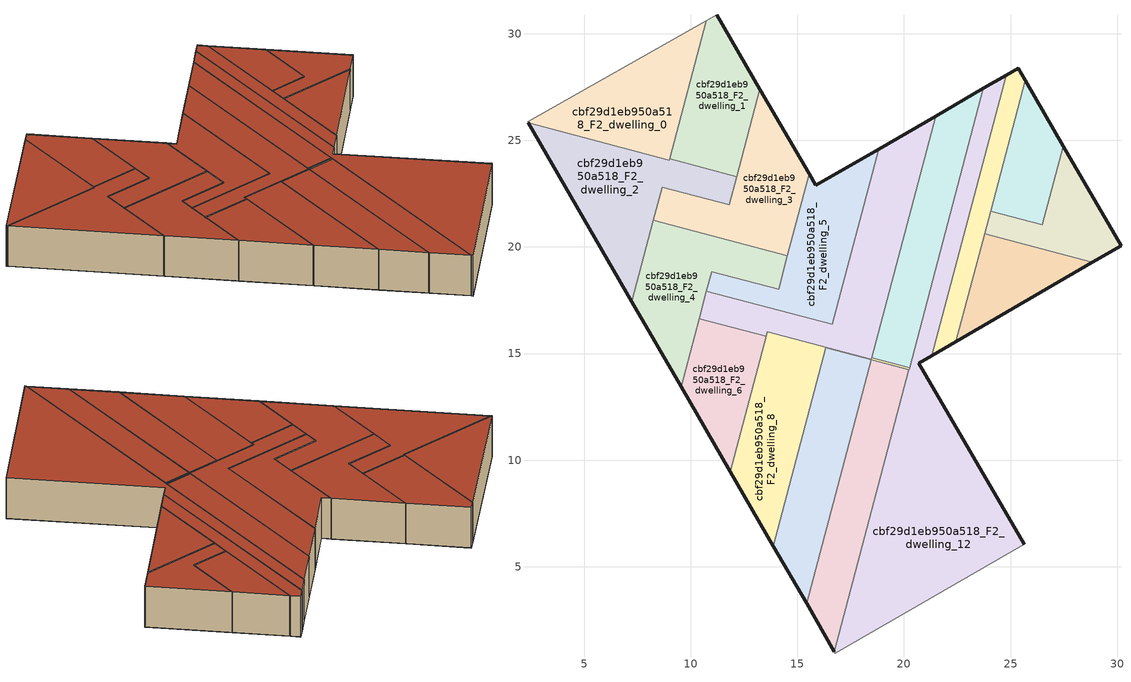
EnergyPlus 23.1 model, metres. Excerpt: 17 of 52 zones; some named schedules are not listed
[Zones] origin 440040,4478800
cbf29d1eb950a518_F2_dwelling_0
 floor to cbf29d1eb950a518_F1_dwelling_0 (EU_floor_Construction): 8.99,24.07 10.72,30.62 2.34,25.87 2.38,25.82 z6
 wall adiabatic (EU_wall_Construction): 2.38,25.82 2.34,25.87 10.72,30.62 z6:9
 wall to cbf29d1eb950a518_F2_dwelling_2 (EU_wall_Construction): 9.01,24.13 8.99,24.07 2.38,25.82 z6:9
 wall to cbf29d1eb950a518_F2_dwelling_1 (EU_wall_Construction): 10.72,30.62 9.01,24.13 z6:9
 roof outside (EU_roof_Construction): 10.72,30.62 8.99,24.07 2.38,25.82 2.34,25.87 z9
cbf29d1eb950a518_F2_dwelling_1
 floor to cbf29d1eb950a518_F1_dwelling_1 (EU_floor_Construction): 12.16,23.3 13.24,27.4 11.22,30.9 10.72,30.62 9.01,24.13 z6
 wall outside (EU_wall_Construction): 11.22,30.9 13.24,27.4 z6:9
 wall adiabatic (EU_wall_Construction): 10.72,30.62 11.22,30.9 z6:9
 wall to cbf29d1eb950a518_F2_dwelling_2 (EU_wall_Construction): 12.16,23.3 9.01,24.13 z6:9
 wall to cbf29d1eb950a518_F2_dwelling_3 (EU_wall_Construction): 13.24,27.4 12.16,23.3 z6:9
 roof outside (EU_roof_Construction): 11.22,30.9 13.24,27.4 12.16,23.3 9.01,24.13 10.72,30.62 z9
cbf29d1eb950a518_F2_dwelling_10
 floor to cbf29d1eb950a518_F1_dwelling_10 (EU_floor_Construction): 15.43,3.28 18.45,14.7 20.24,14.24 16.34,15.27 13.88,5.96 z6
 wall outside (EU_wall_Construction): 15.43,3.28 13.88,5.96 z6:9
 wall to cbf29d1eb950a518_F2_dwelling_8 (EU_wall_Construction): 13.88,5.96 16.34,15.27 20.24,14.24 z6:9
 wall to cbf29d1eb950a518_F2_dwelling_11 (EU_wall_Construction): 20.23,14.23 18.45,14.7 15.43,3.28 z6:9
 roof outside (EU_roof_Construction): 20.23,14.23 18.45,14.7 15.43,3.28 13.88,5.96 16.34,15.27 z9
cbf29d1eb950a518_F2_dwelling_11
 floor to cbf29d1eb950a518_F1_dwelling_11 (EU_floor_Construction): 16.74,1.02 20.23,14.23 18.45,14.7 15.43,3.28 z6
 wall outside (EU_wall_Construction): 16.74,1.02 15.43,3.28 z6:9
 wall to cbf29d1eb950a518_F2_dwelling_12 (EU_wall_Construction): 20.23,14.23 16.74,1.02 z6:9
 roof outside (EU_roof_Construction): 20.23,14.23 16.74,1.02 15.43,3.28 18.45,14.7 z9
cbf29d1eb950a518_F2_dwelling_12
 floor to cbf29d1eb950a518_F1_dwelling_12 (EU_floor_Construction): 25.63,6.06 20.69,14.54 21.3,14.89 24.78,28.05 23.73,27.44 16.74,1.02 16.79,0.93 z6
 wall outside (EU_wall_Construction): 23.73,27.44 24.78,28.05 / 21.3,14.89 20.69,14.54 25.63,6.06 z6:9
 wall to cbf29d1eb950a518_F2_dwelling_13 (EU_wall_Construction): 24.78,28.05 21.3,14.89 z6:9
 wall adiabatic (EU_wall_Construction): 25.63,6.06 16.79,0.93 16.74,1.02 z6:9
 wall to cbf29d1eb950a518_F2_dwelling_9 (EU_wall_Construction): 20.26,14.34 23.73,27.44 z6:9
 wall to cbf29d1eb950a518_F2_dwelling_8 (EU_wall_Construction): 20.24,14.24 20.26,14.34 z6:9
 roof outside (EU_roof_Construction): 24.78,28.05 21.3,14.89 20.69,14.54 25.63,6.06 16.79,0.93 16.74,1.02 23.73,27.44 z9
cbf29d1eb950a518_F2_dwelling_13
 floor to cbf29d1eb950a518_F1_dwelling_13 (EU_floor_Construction): 22.44,15.55 25.68,27.81 25.35,28.37 24.78,28.05 21.3,14.89 z6
 wall outside (EU_wall_Construction): 22.44,15.55 21.3,14.89 / 24.78,28.05 25.35,28.37 25.68,27.81 z6:9
 wall to cbf29d1eb950a518_F2_dwelling_14 (EU_wall_Construction): 25.68,27.81 24.06,21.68 z6:9
 wall to cbf29d1eb950a518_F2_dwelling_15 (EU_wall_Construction): 24.06,21.68 23.78,20.61 z6:9
 wall to cbf29d1eb950a518_F2_dwelling_16 (EU_wall_Construction): 23.78,20.61 22.44,15.55 z6:9
 roof outside (EU_roof_Construction): 25.35,28.37 25.68,27.81 22.44,15.55 21.3,14.89 24.78,28.05 z9
cbf29d1eb950a518_F2_dwelling_14
 floor to cbf29d1eb950a518_F1_dwelling_14 (EU_floor_Construction): 26.49,21.04 27.47,24.72 25.68,27.81 24.06,21.68 z6
 wall outside (EU_wall_Construction): 25.68,27.81 27.47,24.72 z6:9
 wall to cbf29d1eb950a518_F2_dwelling_15 (EU_wall_Construction): 27.47,24.72 26.49,21.04 24.06,21.68 z6:9
 roof outside (EU_roof_Construction): 25.68,27.81 27.47,24.72 26.49,21.04 24.06,21.68 z9
cbf29d1eb950a518_F2_dwelling_15
 floor to cbf29d1eb950a518_F1_dwelling_15 (EU_floor_Construction): 30.18,20.05 27.47,24.72 26.49,21.04 24.06,21.68 23.78,20.61 28.83,19.27 z6
 wall outside (EU_wall_Construction): 27.47,24.72 30.18,20.05 28.83,19.27 z6:9
 wall to cbf29d1eb950a518_F2_dwelling_16 (EU_wall_Construction): 28.83,19.27 23.78,20.61 z6:9
 roof outside (EU_roof_Construction): 27.47,24.72 30.18,20.05 28.83,19.27 23.78,20.61 24.06,21.68 26.49,21.04 z9
cbf29d1eb950a518_F2_dwelling_16
 floor to cbf29d1eb950a518_F1_dwelling_16 (EU_floor_Construction): 28.83,19.27 23.78,20.61 22.44,15.55 z6
 wall outside (EU_wall_Construction): 28.83,19.27 22.44,15.55 z6:9
 roof outside (EU_roof_Construction): 28.83,19.27 22.44,15.55 23.78,20.61 z9
cbf29d1eb950a518_F2_dwelling_2
 floor to cbf29d1eb950a518_F1_dwelling_2 (EU_floor_Construction): 11.81,21.97 12.16,23.3 9.01,24.13 8.99,24.07 2.38,25.82 7.23,17.43 8.66,22.81 z6
 wall outside (EU_wall_Construction): 7.23,17.43 2.38,25.82 z6:9
 wall to cbf29d1eb950a518_F2_dwelling_3 (EU_wall_Construction): 12.16,23.3 11.81,21.97 8.66,22.81 8.24,21.25 z6:9
 wall to cbf29d1eb950a518_F2_dwelling_4 (EU_wall_Construction): 8.24,21.25 7.23,17.43 z6:9
 roof outside (EU_roof_Construction): 12.16,23.3 11.81,21.97 8.66,22.81 7.23,17.43 2.38,25.82 8.99,24.07 9.01,24.13 z9
cbf29d1eb950a518_F2_dwelling_3
 floor to cbf29d1eb950a518_F1_dwelling_3 (EU_floor_Construction): 14.54,19.58 15.55,23.42 13.24,27.4 11.81,21.97 8.66,22.81 8.24,21.25 z6
 wall outside (EU_wall_Construction): 13.24,27.4 15.55,23.42 z6:9
 wall to cbf29d1eb950a518_F2_dwelling_4 (EU_wall_Construction): 14.54,19.58 8.24,21.25 z6:9
 wall to cbf29d1eb950a518_F2_dwelling_5 (EU_wall_Construction): 15.55,23.42 14.54,19.58 z6:9
 roof outside (EU_roof_Construction): 13.24,27.4 15.55,23.42 14.54,19.58 8.24,21.25 8.66,22.81 11.81,21.97 z9
cbf29d1eb950a518_F2_dwelling_4
 floor to cbf29d1eb950a518_F1_dwelling_4 (EU_floor_Construction): 14.12,18.01 14.54,19.58 8.24,21.25 7.23,17.43 9.55,13.43 10.98,18.84 z6
 wall outside (EU_wall_Construction): 9.55,13.43 7.23,17.43 z6:9
 wall to cbf29d1eb950a518_F2_dwelling_5 (EU_wall_Construction): 14.54,19.58 14.12,18.01 10.98,18.84 10.74,17.92 z6:9
 wall to cbf29d1eb950a518_F2_dwelling_6 (EU_wall_Construction): 10.4,16.63 9.55,13.43 z6:9
 wall to cbf29d1eb950a518_F2_dwelling_7 (EU_wall_Construction): 10.74,17.92 10.4,16.63 z6:9
 roof outside (EU_roof_Construction): 14.54,19.58 14.12,18.01 10.98,18.84 9.55,13.43 7.23,17.43 8.24,21.25 z9
cbf29d1eb950a518_F2_dwelling_5
 floor to cbf29d1eb950a518_F1_dwelling_5 (EU_floor_Construction): 16.63,16.36 18.81,24.59 15.86,22.89 15.55,23.42 14.12,18.01 10.98,18.84 10.74,17.92 z6
 wall outside (EU_wall_Construction): 15.55,23.42 15.86,22.89 18.81,24.59 z6:9
 wall to cbf29d1eb950a518_F2_dwelling_7 (EU_wall_Construction): 18.81,24.59 16.63,16.36 10.74,17.92 z6:9
 roof outside (EU_roof_Construction): 18.81,24.59 16.63,16.36 10.74,17.92 10.98,18.84 14.12,18.01 15.55,23.42 15.86,22.89 z9
cbf29d1eb950a518_F2_dwelling_6
 floor to cbf29d1eb950a518_F1_dwelling_6 (EU_floor_Construction): 11.86,9.45 13.54,15.8 10.4,16.63 9.55,13.43 z6
 wall outside (EU_wall_Construction): 11.86,9.45 9.55,13.43 z6:9
 wall to cbf29d1eb950a518_F2_dwelling_7 (EU_wall_Construction): 10.4,16.63 13.54,15.8 z6:9
 wall to cbf29d1eb950a518_F2_dwelling_8 (EU_wall_Construction): 13.54,15.8 11.86,9.45 z6:9
 roof outside (EU_roof_Construction): 13.54,15.8 11.86,9.45 9.55,13.43 10.4,16.63 z9
cbf29d1eb950a518_F2_dwelling_7
 floor to cbf29d1eb950a518_F1_dwelling_7 (EU_floor_Construction): 18.46,14.74 21.48,26.14 18.81,24.59 16.63,16.36 10.74,17.92 10.4,16.63 13.54,15.8 13.6,16.02 z6
 wall outside (EU_wall_Construction): 18.81,24.59 21.48,26.14 z6:9
 wall to cbf29d1eb950a518_F2_dwelling_8 (EU_wall_Construction): 18.48,14.81 18.46,14.74 13.6,16.02 13.54,15.8 z6:9
 wall to cbf29d1eb950a518_F2_dwelling_9 (EU_wall_Construction): 21.48,26.14 18.48,14.81 z6:9
 roof outside (EU_roof_Construction): 21.48,26.14 18.46,14.74 13.6,16.02 13.54,15.8 10.4,16.63 10.74,17.92 16.63,16.36 18.81,24.59 z9
cbf29d1eb950a518_F2_dwelling_8
 floor to cbf29d1eb950a518_F1_dwelling_8 (EU_floor_Construction): 13.88,5.96 16.34,15.27 20.24,14.24 20.26,14.34 18.48,14.81 18.46,14.74 13.6,16.02 11.86,9.45 z6
 wall outside (EU_wall_Construction): 13.88,5.96 11.86,9.45 z6:9
 wall to cbf29d1eb950a518_F2_dwelling_9 (EU_wall_Construction): 18.48,14.81 20.26,14.34 z6:9
 roof outside (EU_roof_Construction): 20.26,14.34 20.24,14.24 16.34,15.27 13.88,5.96 11.86,9.45 13.6,16.02 18.46,14.74 18.48,14.81 z9
cbf29d1eb950a518_F2_dwelling_9
 floor to cbf29d1eb950a518_F1_dwelling_9 (EU_floor_Construction): 20.26,14.34 23.73,27.44 21.48,26.14 18.48,14.81 z6
 wall outside (EU_wall_Construction): 21.48,26.14 23.73,27.44 z6:9
 roof outside (EU_roof_Construction): 23.73,27.44 20.26,14.34 18.48,14.81 21.48,26.14 z9
[Building]
EU S2 Campaign: North Axis=0; Terrain=City; Solar Distribution=FullExterior
[Site:Location]
Madrid: Latitude=40.5; Longitude=-3.5; Time Zone=1; Elevation=609
[SizingPeriod:WeatherFileDays]
AnnualSizingPeriod: Begin Month=1; Begin Day of Month=1; End Month=12; End Day of Month=31; Day of Week for Start Day=Monday; Use Weather File Daylight Saving Period=No; Use Weather File Rain and Snow Indicators=No
[MATERIAL]
EU_InternalMass_Material: Roughness=MediumRough; Thickness=0.1; Conductivity=1; Density=1800; Specific Heat=900; Thermal Absorptance=0.9; Solar Absorptance=0.7; Visible Absorptance=0.7
[MATERIAL:NOMASS] Roughness=MediumRough; Thermal Absorptance=0.9; Solar Absorptance=0.7; Visible Absorptance=0.7
Name | Thermal Resistance
EU_wall_NoMass | 1.60022
EU_roof_NoMass | 1.57597
EU_floor_NoMass | 0.470652
[CONSTRUCTION]
EU_wall_Construction: EU_wall_NoMass
EU_roof_Construction: EU_roof_NoMass
EU_floor_Construction: EU_floor_NoMass
EU_InternalMass_Construction: EU_InternalMass_Material
[ZONE] Type=1; Multiplier=1; Ceiling Height=autocalculate; Floor Area=autocalculate; Part of Total Floor Area=Yes
Name | Volume
cbf29d1eb950a518_F2_dwelling_0 | 70.4432
cbf29d1eb950a518_F2_dwelling_1 | 57.0011
cbf29d1eb950a518_F2_dwelling_10; cbf29d1eb950a518_F2_dwelling_11 | 70.4165
cbf29d1eb950a518_F2_dwelling_12 | 194.608
cbf29d1eb950a518_F2_dwelling_13 | 37.2217
cbf29d1eb950a518_F2_dwelling_14 | 38.3621
cbf29d1eb950a518_F2_dwelling_15 | 40.9863
cbf29d1eb950a518_F2_dwelling_16 | 40.9904
cbf29d1eb950a518_F2_dwelling_2 | 83.8601
cbf29d1eb950a518_F2_dwelling_3 | 70.4297
cbf29d1eb950a518_F2_dwelling_4 | 70.4246
cbf29d1eb950a518_F2_dwelling_5 | 70.4139
cbf29d1eb950a518_F2_dwelling_6 | 48.1545
cbf29d1eb950a518_F2_dwelling_7 | 92.6876
cbf29d1eb950a518_F2_dwelling_8 | 71.0215
cbf29d1eb950a518_F2_dwelling_9 | 69.8254
[INTERNALMASS] Construction=EU_InternalMass_Construction
Name | Zone or ZoneList | Surface Area
cbf29d1eb950a518_F2_dwelling_0_EU_InternalMass | cbf29d1eb950a518_F2_dwelling_0 | 23.4804
cbf29d1eb950a518_F2_dwelling_1_EU_InternalMass | cbf29d1eb950a518_F2_dwelling_1 | 19.0013
cbf29d1eb950a518_F2_dwelling_2_EU_InternalMass | cbf29d1eb950a518_F2_dwelling_2 | 27.9532
cbf29d1eb950a518_F2_dwelling_3_EU_InternalMass | cbf29d1eb950a518_F2_dwelling_3 | 23.4761
cbf29d1eb950a518_F2_dwelling_4_EU_InternalMass | cbf29d1eb950a518_F2_dwelling_4 | 23.4755
cbf29d1eb950a518_F2_dwelling_5_EU_InternalMass | cbf29d1eb950a518_F2_dwelling_5 | 23.4718
cbf29d1eb950a518_F2_dwelling_6_EU_InternalMass | cbf29d1eb950a518_F2_dwelling_6 | 16.0501
cbf29d1eb950a518_F2_dwelling_7_EU_InternalMass | cbf29d1eb950a518_F2_dwelling_7 | 30.8951
cbf29d1eb950a518_F2_dwelling_8_EU_InternalMass | cbf29d1eb950a518_F2_dwelling_8 | 23.6719
cbf29d1eb950a518_F2_dwelling_9_EU_InternalMass | cbf29d1eb950a518_F2_dwelling_9 | 23.276
cbf29d1eb950a518_F2_dwelling_10_EU_InternalMass | cbf29d1eb950a518_F2_dwelling_10 | 23.4767
cbf29d1eb950a518_F2_dwelling_11_EU_InternalMass | cbf29d1eb950a518_F2_dwelling_11 | 23.4719
cbf29d1eb950a518_F2_dwelling_12_EU_InternalMass | cbf29d1eb950a518_F2_dwelling_12 | 64.8698
cbf29d1eb950a518_F2_dwelling_13_EU_InternalMass | cbf29d1eb950a518_F2_dwelling_13 | 12.4071
cbf29d1eb950a518_F2_dwelling_14_EU_InternalMass | cbf29d1eb950a518_F2_dwelling_14 | 12.7886
cbf29d1eb950a518_F2_dwelling_15_EU_InternalMass | cbf29d1eb950a518_F2_dwelling_15 | 13.6619
cbf29d1eb950a518_F2_dwelling_16_EU_InternalMass | cbf29d1eb950a518_F2_dwelling_16 | 13.6652
[OTHEREQUIPMENT] Fuel Type=Electricity; Design Level Calculation Method=Watts/Area; Power per Zone Floor Area=1; Fraction Latent=0; Fraction Radiant=0; Fraction Lost=0; Carbon Dioxide Generation Rate=0; EndUse Subcategory=EU_Step8_InternalGains
Name | Zone or ZoneList or Space or SpaceList | Schedule
EU_Step8_InternalGain_cbf29d1eb950a518_F2_dwelling_0_f000 | cbf29d1eb950a518_F2_dwelling_0 | EU_Step8_GainSchedule_cbf29d1eb950a518_F2_dwelling_0_f000
EU_Step8_InternalGain_cbf29d1eb950a518_F2_dwelling_1_f000 | cbf29d1eb950a518_F2_dwelling_1 | EU_Step8_GainSchedule_cbf29d1eb950a518_F2_dwelling_1_f000
EU_Step8_InternalGain_cbf29d1eb950a518_F2_dwelling_2_f000 | cbf29d1eb950a518_F2_dwelling_2 | EU_Step8_GainSchedule_cbf29d1eb950a518_F2_dwelling_2_f000
EU_Step8_InternalGain_cbf29d1eb950a518_F2_dwelling_3_f000 | cbf29d1eb950a518_F2_dwelling_3 | EU_Step8_GainSchedule_cbf29d1eb950a518_F2_dwelling_3_f000
EU_Step8_InternalGain_cbf29d1eb950a518_F2_dwelling_4_f000 | cbf29d1eb950a518_F2_dwelling_4 | EU_Step8_GainSchedule_cbf29d1eb950a518_F2_dwelling_4_f000
EU_Step8_InternalGain_cbf29d1eb950a518_F2_dwelling_5_f000 | cbf29d1eb950a518_F2_dwelling_5 | EU_Step8_GainSchedule_cbf29d1eb950a518_F2_dwelling_5_f000
EU_Step8_InternalGain_cbf29d1eb950a518_F2_dwelling_6_f000 | cbf29d1eb950a518_F2_dwelling_6 | EU_Step8_GainSchedule_cbf29d1eb950a518_F2_dwelling_6_f000
EU_Step8_InternalGain_cbf29d1eb950a518_F2_dwelling_7_f000 | cbf29d1eb950a518_F2_dwelling_7 | EU_Step8_GainSchedule_cbf29d1eb950a518_F2_dwelling_7_f000
EU_Step8_InternalGain_cbf29d1eb950a518_F2_dwelling_8_f000 | cbf29d1eb950a518_F2_dwelling_8 | EU_Step8_GainSchedule_cbf29d1eb950a518_F2_dwelling_8_f000
EU_Step8_InternalGain_cbf29d1eb950a518_F2_dwelling_9_f000 | cbf29d1eb950a518_F2_dwelling_9 | EU_Step8_GainSchedule_cbf29d1eb950a518_F2_dwelling_9_f000
EU_Step8_InternalGain_cbf29d1eb950a518_F2_dwelling_10_f000 | cbf29d1eb950a518_F2_dwelling_10 | EU_Step8_GainSchedule_cbf29d1eb950a518_F2_dwelling_10_f000
EU_Step8_InternalGain_cbf29d1eb950a518_F2_dwelling_11_f000 | cbf29d1eb950a518_F2_dwelling_11 | EU_Step8_GainSchedule_cbf29d1eb950a518_F2_dwelling_11_f000
EU_Step8_InternalGain_cbf29d1eb950a518_F2_dwelling_12_f000 | cbf29d1eb950a518_F2_dwelling_12 | EU_Step8_GainSchedule_cbf29d1eb950a518_F2_dwelling_12_f000
EU_Step8_InternalGain_cbf29d1eb950a518_F2_dwelling_13_f000 | cbf29d1eb950a518_F2_dwelling_13 | EU_Step8_GainSchedule_cbf29d1eb950a518_F2_dwelling_13_f000
EU_Step8_InternalGain_cbf29d1eb950a518_F2_dwelling_14_f000 | cbf29d1eb950a518_F2_dwelling_14 | EU_Step8_GainSchedule_cbf29d1eb950a518_F2_dwelling_14_f000
EU_Step8_InternalGain_cbf29d1eb950a518_F2_dwelling_15_f000 | cbf29d1eb950a518_F2_dwelling_15 | EU_Step8_GainSchedule_cbf29d1eb950a518_F2_dwelling_15_f000
EU_Step8_InternalGain_cbf29d1eb950a518_F2_dwelling_16_f000 | cbf29d1eb950a518_F2_dwelling_16 | EU_Step8_GainSchedule_cbf29d1eb950a518_F2_dwelling_16_f000
[ZONEVENTILATION:DESIGNFLOWRATE] Schedule=EU_AlwaysOn; Design Flow Rate Calculation Method=AirChanges/Hour; Air Changes per Hour=0.480704; Ventilation Type=Natural; Fan Pressure Rise=0; Fan Total Efficiency=1; Constant Term Coefficient=1; Temperature Term Coefficient=0; Velocity Term Coefficient=0; Velocity Squared Term Coefficient=0; Minimum Indoor Temperature=-100; Maximum Indoor Temperature=100; Delta Temperature=-100; Minimum Outdoor Temperature=-100; Maximum Outdoor Temperature=100; Maximum Wind Speed=40
Name | Zone or ZoneList or Space or SpaceList
EU_ConstantAir_cbf29d1eb950a518_F2_dwelling_0 | cbf29d1eb950a518_F2_dwelling_0
EU_ConstantAir_cbf29d1eb950a518_F2_dwelling_1 | cbf29d1eb950a518_F2_dwelling_1
EU_ConstantAir_cbf29d1eb950a518_F2_dwelling_2 | cbf29d1eb950a518_F2_dwelling_2
EU_ConstantAir_cbf29d1eb950a518_F2_dwelling_3 | cbf29d1eb950a518_F2_dwelling_3
EU_ConstantAir_cbf29d1eb950a518_F2_dwelling_4 | cbf29d1eb950a518_F2_dwelling_4
EU_ConstantAir_cbf29d1eb950a518_F2_dwelling_5 | cbf29d1eb950a518_F2_dwelling_5
EU_ConstantAir_cbf29d1eb950a518_F2_dwelling_6 | cbf29d1eb950a518_F2_dwelling_6
EU_ConstantAir_cbf29d1eb950a518_F2_dwelling_7 | cbf29d1eb950a518_F2_dwelling_7
EU_ConstantAir_cbf29d1eb950a518_F2_dwelling_8 | cbf29d1eb950a518_F2_dwelling_8
EU_ConstantAir_cbf29d1eb950a518_F2_dwelling_9 | cbf29d1eb950a518_F2_dwelling_9
EU_ConstantAir_cbf29d1eb950a518_F2_dwelling_10 | cbf29d1eb950a518_F2_dwelling_10
EU_ConstantAir_cbf29d1eb950a518_F2_dwelling_11 | cbf29d1eb950a518_F2_dwelling_11
EU_ConstantAir_cbf29d1eb950a518_F2_dwelling_12 | cbf29d1eb950a518_F2_dwelling_12
EU_ConstantAir_cbf29d1eb950a518_F2_dwelling_13 | cbf29d1eb950a518_F2_dwelling_13
EU_ConstantAir_cbf29d1eb950a518_F2_dwelling_14 | cbf29d1eb950a518_F2_dwelling_14
EU_ConstantAir_cbf29d1eb950a518_F2_dwelling_15 | cbf29d1eb950a518_F2_dwelling_15
EU_ConstantAir_cbf29d1eb950a518_F2_dwelling_16 | cbf29d1eb950a518_F2_dwelling_16
[HVACTEMPLATE:ZONE:IDEALLOADSAIRSYSTEM] System Availability Schedule=EU_AlwaysOn; Maximum Heating Supply Air Temperature=50; Minimum Cooling Supply Air Temperature=13; Maximum Heating Supply Air Humidity Ratio=0.0156; Minimum Cooling Supply Air Humidity Ratio=0.0077; Heating Limit=NoLimit; Cooling Limit=NoLimit; Heating Availability Schedule=EU_AlwaysOn; Cooling Availability Schedule=EU_CoolingOff; Dehumidification Control Type=ConstantSensibleHeatRatio; Cooling Sensible Heat Ratio=0.7; Dehumidification Setpoint=60; Humidification Control Type=None; Humidification Setpoint=30; Outdoor Air Method=None; Outdoor Air Flow Rate per Person=0.00944; Outdoor Air Flow Rate per Zone Floor Area=0; Outdoor Air Flow Rate per Zone=0; Demand Controlled Ventilation Type=None; Outdoor Air Economizer Type=NoEconomizer; Heat Recovery Type=None; Sensible Heat Recovery Effectiveness=0.7; Latent Heat Recovery Effectiveness=0.65
Name | Template Thermostat
cbf29d1eb950a518_F2_dwelling_0 | EU_HeatOnly_cbf29d1eb950a518_F2_dwelling_0
cbf29d1eb950a518_F2_dwelling_1 | EU_HeatOnly_cbf29d1eb950a518_F2_dwelling_1
cbf29d1eb950a518_F2_dwelling_2 | EU_HeatOnly_cbf29d1eb950a518_F2_dwelling_2
cbf29d1eb950a518_F2_dwelling_3 | EU_HeatOnly_cbf29d1eb950a518_F2_dwelling_3
cbf29d1eb950a518_F2_dwelling_4 | EU_HeatOnly_cbf29d1eb950a518_F2_dwelling_4
cbf29d1eb950a518_F2_dwelling_5 | EU_HeatOnly_cbf29d1eb950a518_F2_dwelling_5
cbf29d1eb950a518_F2_dwelling_6 | EU_HeatOnly_cbf29d1eb950a518_F2_dwelling_6
cbf29d1eb950a518_F2_dwelling_7 | EU_HeatOnly_cbf29d1eb950a518_F2_dwelling_7
cbf29d1eb950a518_F2_dwelling_8 | EU_HeatOnly_cbf29d1eb950a518_F2_dwelling_8
cbf29d1eb950a518_F2_dwelling_9 | EU_HeatOnly_cbf29d1eb950a518_F2_dwelling_9
cbf29d1eb950a518_F2_dwelling_10 | EU_HeatOnly_cbf29d1eb950a518_F2_dwelling_10
cbf29d1eb950a518_F2_dwelling_11 | EU_HeatOnly_cbf29d1eb950a518_F2_dwelling_11
cbf29d1eb950a518_F2_dwelling_12 | EU_HeatOnly_cbf29d1eb950a518_F2_dwelling_12
cbf29d1eb950a518_F2_dwelling_13 | EU_HeatOnly_cbf29d1eb950a518_F2_dwelling_13
cbf29d1eb950a518_F2_dwelling_14 | EU_HeatOnly_cbf29d1eb950a518_F2_dwelling_14
